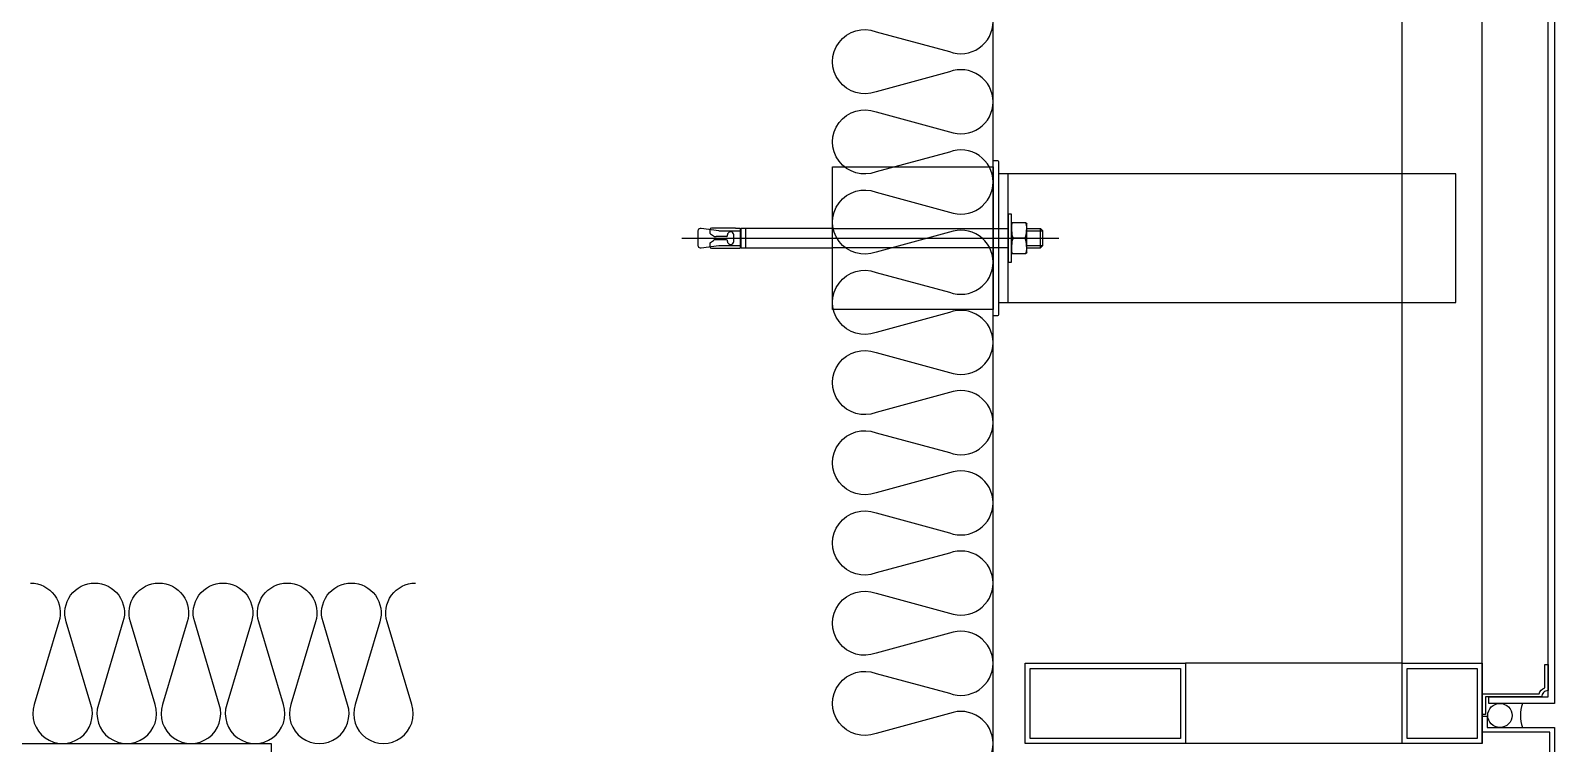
# Model space of a CAD drawing. Header units: millimetres. Extents: x 19868 to 801382, y -4805 to 85279.
# Drawn here: x 369288 to 370238, y 51179 to 51623 of the extents above; entities that cross this region are included whole.
import ezdxf

# ---------------------------------------------------------------- set-up
doc = ezdxf.new("R2010")
doc.units = ezdxf.units.MM
doc.header["$LTSCALE"] = 250
for name, color, linetype in [('0-Sheet', 7, 'Continuous'), ('A-ETC-8', 8, 'Continuous'), ('A-FIN', 6, 'Continuous'), ('ISL', 251, 'Continuous')]:
    doc.layers.add(name, color=color, linetype=linetype)

# ---------------------------------------------------------------- blocks, each defined once
blk = doc.blocks.new('A$Cae507117')
at = {"layer": 'A-ETC-8'}
for points in [[(-50, 0), (-50, -50), (0, -50), (0, 0)], [(-46.8, -3.2), (-46.8, -46.8), (-3.2, -46.8), (-3.2, -3.2)]]:
    blk.add_lwpolyline(points, close=True, dxfattribs=at)
blk = doc.blocks.new('A$C632c858f')
at = {"layer": 'A-ETC-8'}
blk.add_arc((-2.84, 0), 24.04, 341.82483, 18.17517, dxfattribs=at)
blk.add_ellipse((34.03, 0), major_axis=(7.59, 0), ratio=0.987937, dxfattribs=at)
blk = doc.blocks.new('너트 M12')
for p, q in [((-9, 0), (9, 0)), ((-9.5, -9), (-9.5, -0.5)), ((0, -8.27), (0, -1.23)), ((9.5, -0.5), (9.5, -9)), ((9, -9.5), (-9, -9.5))]:
    blk.add_line(p, q)
for centre, start, end in [((-9, -0.5), 90, 180), ((-9, -9), 180, 270), ((9, -0.5), 0, 90), ((9, -9), 270, 0)]:
    blk.add_arc(centre, 0.5, start, end)
at = {"extrusion": (0, 0, -1)}
for centre, major_axis, ratio, start_param, end_param in [((-4.75, -0.94), (-4.75, 0.31), 0.185359, -0.024388, 3.141593), ((4.75, -0.94), (4.75, 0.31), 0.185108, 3.141593, 6.30754), ((-4.75, -8.56), (4.75, 0.31), 0.187111, 0, 3.166211), ((4.75, -8.56), (-4.75, 0.31), 0.185991, 3.117121, 6.283185)]:
    blk.add_ellipse(centre, major_axis=major_axis, ratio=ratio, start_param=start_param, end_param=end_param, dxfattribs=at)
blk = doc.blocks.new('A$C5ebcaad0')
at = {"layer": 'A-ETC-8'}
for p, q in [((-449, -225), (-214, -225)), ((-439, -220.5), (-439, -229.5)), ((-437, -219), (-437.5, -219)), ((-426, -220.5), (-437, -219)), ((-431.57, -219.75), (-431.57, -221.46)), ((-431.12, -222.3), (-429.32, -223.5)), ((-431.12, -227.7), (-429.32, -226.5)), ((-415.57, -218.75), (-430.57, -218.75)), ((-421.07, -224), (-427.66, -224)), ((-421.07, -226), (-427.66, -226)), ((-426, -220.5), (-412, -220.5)), ((-420.57, -223.5), (-420.57, -223)), ((-420.57, -227), (-420.57, -226.5)), ((-416.57, -227), (-416.57, -223)), ((-415.57, -218.75), (-412.57, -218.75)), ((-412.57, -218.75), (-412.57, -231.25)), ((-412, -231), (-412, -219)), ((-409, -219), (-412, -219)), ((-409, -231), (-409, -219)), ((-355, -219), (-409, -219)), ((-355, -219), (-245.5, -219)), ((-234.02, -219), (-225.5, -219)), ((-234.02, -220.5), (-224, -220.5)), ((-225.5, -231), (-225.5, -219)), ((-224, -220.5), (-225.5, -219)), ((-224, -229.5), (-224, -220.5)), ((-437.5, -231), (-437, -231)), ((-437, -231), (-426, -229.5)), ((-431.57, -228.53), (-431.57, -230.25)), ((-430.57, -231.25), (-415.57, -231.25)), ((-426, -229.5), (-412, -229.5)), ((-415.57, -231.25), (-412.57, -231.25)), ((-412, -231), (-409, -231)), ((-409, -231), (-355, -231)), ((-245.5, -231), (-355, -231)), ((-234.17, -229.5), (-224, -229.5)), ((-234.04, -231), (-225.5, -231)), ((-224, -229.5), (-225.5, -231))]:
    blk.add_line(p, q, dxfattribs=at)
blk.add_lwpolyline([(-251.5, -177.5), (-251.5, -272.5, -0.414214), (-252.5, -273.5), (-255, -273.5), (-255, -176.5), (-252.5, -176.5, -0.414214)], format="xyb", close=True, dxfattribs=at)
for points in [[(-255, -180.5), (-255, -269.5), (-355, -269.5), (-355, -180.5)], [(33.5, -185), (-251.5, -185), (-251.5, -265), (33.5, -265)], [(-251.5, -265), (-245.5, -265), (-245.5, -185), (-251.5, -185)], [(-245.5, -210), (-245.5, -240), (-243.5, -240), (-243.5, -210)]]:
    blk.add_lwpolyline(points, close=True, dxfattribs=at)
for centre, radius, start, end in [((-437.5, -220.5), 1.5, 90, 180), ((-430.57, -219.75), 1, 90, 180), ((-430.57, -221.46), 1, 180, 236.30993), ((-430.57, -228.53), 1, 123.69007, 180), ((-427.66, -221), 3, 236.30993, 270), ((-427.66, -229), 3, 90, 123.69007), ((-421.07, -223.5), 0.5, 270, 0), ((-421.07, -226.5), 0.5, 0, 90), ((-418.57, -223), 2, 90, 180), ((-418.57, -227), 2, 180, 270), ((-418.57, -223), 2, 0, 90), ((-418.57, -227), 2, 270, 0), ((-437.5, -229.5), 1.5, 180, 270), ((-430.57, -230.25), 1, 180, 270)]:
    blk.add_arc(centre, radius, start, end, dxfattribs=at)
at = {"layer": 'A-ETC-8', "xscale": -1, "rotation": 90}
blk.add_blockref('너트 M12', (-243.5, -225), dxfattribs=at)
blk = doc.blocks.new('A$C74a2a393')
at = {"layer": 'A-ETC-8'}
for points in [[(-50, -100), (-50, 0), (0, 0), (0, -100)], [(-46.8, -96.8), (-46.8, -3.2), (-3.2, -3.2), (-3.2, -96.8)]]:
    blk.add_lwpolyline(points, close=True, dxfattribs=at)

msp = doc.modelspace()

# ---------------------------------------------------------------- linework, layer by layer
at = {"layer": '0-Sheet'}
msp.add_lwpolyline([(369958.21, 51141.93), (369958.21, 51151.93), (370235.21, 51151.93), (370235.21, 51185.93), (370193.21, 51185.93), (370193.21, 51195.93), (370196.21, 51195.93), (370196.21, 51195.93), (370196.21, 51188.93), (370238.21, 51188.93), (370238.21, 51148.93), (369961.21, 51148.93), (369961.21, 51141.93), (369961.21, 51141.93)], close=True, dxfattribs=at)
at = {"layer": 'A-ETC-8'}
for p, q in [((370143.21, 51178.93), (370143.21, 76146.73)), ((370193.21, 51178.93), (370193.21, 76146.73)), ((370143.21, 51228.93), (370008.21, 51228.93)), ((370143.21, 51178.93), (370008.21, 51178.93))]:
    msp.add_line(p, q, dxfattribs=at)
msp.add_lwpolyline([(370230.21, 51207.93), (370195.21, 51207.93), (370195.21, 51196.93), (370193.21, 51196.93), (370193.21, 51209.93), (370228.55, 51209.93, -0.226541), (370232.21, 51213.59), (370232.21, 51228.28), (370234.21, 51228.28), (370234.21, 51211.93, 0.414214)], format="xyb", close=True, dxfattribs=at)
at = {"layer": 'A-FIN'}
msp.add_lwpolyline([(370197.21, 52667.43), (370197.21, 52671.43), (370238.21, 52671.43), (370238.21, 51203.93), (370197.21, 51203.93), (370197.21, 51207.93), (370234.21, 51207.93), (370234.21, 52667.43), (370197.21, 52667.43)], close=True, dxfattribs=at)
at = {"layer": 'ISL'}
msp.add_line((369888.21, 50558.93), (369888.21, 76138.61), dxfattribs=at)
msp.add_lwpolyline([(348288.21, 51178.93), (349488.21, 51178.93), (349488.21, 52298.93), (359388.21, 52298.93), (359388.21, 51378.93), (360388.21, 51378.93), (360388.21, 52298.93), (364388.21, 52298.93), (364388.21, 51378.93), (365388.21, 51378.93), (365388.21, 52278.93), (369188.21, 52278.93), (369188.21, 51178.93), (369438.21, 51178.93), (369438.21, 50498.93), (369538.21, 50498.93)], dxfattribs=at)
for points in [[(369861.11, 51160.23, 0.524856), (369888.21, 51178.93, 0.524856), (369861.11, 51197.63), (369815.31, 51185.23, -1.449198), (369815.31, 51222.63), (369861.11, 51210.23, 0.524856), (369888.21, 51228.93, 0.524856), (369861.11, 51247.63), (369815.31, 51235.23, -1.449198), (369815.31, 51272.63), (369861.11, 51260.23, 0.524856), (369888.21, 51278.93, 0.524856), (369861.11, 51297.63), (369815.31, 51285.23, -1.449198), (369815.31, 51322.63), (369861.11, 51310.23, 0.524856), (369888.21, 51328.93, 0.524856), (369861.11, 51347.63), (369815.31, 51335.23, -1.449198), (369815.31, 51372.63), (369861.11, 51360.23, 0.524856), (369888.21, 51378.93, 0.524856), (369861.11, 51397.63), (369815.31, 51385.23, -1.449198), (369815.31, 51422.63), (369861.11, 51410.23, 0.524856), (369888.21, 51428.93, 0.524856), (369861.11, 51447.63), (369815.31, 51435.23, -1.449198), (369815.31, 51472.63), (369861.11, 51460.23, 0.524856), (369888.21, 51478.93, 0.524856), (369861.11, 51497.63), (369815.31, 51485.23, -1.449198), (369815.31, 51522.63), (369861.11, 51510.23, 0.524856), (369888.21, 51528.93, 0.524856), (369861.11, 51547.63), (369815.31, 51535.23, -1.449198), (369815.31, 51572.63), (369861.11, 51560.23, 0.524856), (369888.21, 51578.93, 0.524856), (369861.11, 51597.63), (369815.31, 51585.23, -1.449198), (369815.31, 51622.63), (369861.11, 51610.23, 0.524856), (369888.21, 51628.93, 0.524856)], [(369288.23, 51278.93, -0.509267), (369305.89, 51254.69), (369290.57, 51203.17, 1.372593), (369325.89, 51203.17), (369310.57, 51254.69, -0.509267), (369328.23, 51278.93, -0.509267), (369345.89, 51254.69), (369330.57, 51203.17, 1.372593), (369365.89, 51203.17), (369350.57, 51254.69, -0.509267), (369368.23, 51278.93, -0.509267), (369385.89, 51254.69), (369370.57, 51203.17, 1.372593), (369405.89, 51203.17), (369390.57, 51254.69, -0.509267), (369408.23, 51278.93, -0.509267), (369425.89, 51254.69), (369410.57, 51203.17, 1.372593), (369445.89, 51203.17), (369430.57, 51254.69, -0.509267), (369448.23, 51278.93, -0.509267), (369465.89, 51254.69), (369450.57, 51203.17, 1.372593), (369485.89, 51203.17), (369470.57, 51254.69, -0.509267), (369488.23, 51278.93, -0.509267), (369505.89, 51254.69), (369490.57, 51203.17, 1.372593), (369525.89, 51203.17), (369510.57, 51254.69, -0.509267), (369528.23, 51278.93)]]:
    msp.add_lwpolyline(points, format="xyb", dxfattribs=at)

# ---------------------------------------------------------------- block references
at = {"layer": 'A-ETC-8'}
msp.add_blockref('A$C5ebcaad0', (370143.21, 51718.93), dxfattribs=at)
for name, p, rotation in [('A$C74a2a393', (369908.21, 51228.93), 90), ('A$C632c858f', (370238.21, 51196.43), 180)]:
    msp.add_blockref(name, p, dxfattribs=dict(at, rotation=rotation))
at = {"layer": 'A-ETC-8', "xscale": -1}
msp.add_blockref('A$Cae507117', (370143.21, 51228.93), dxfattribs=at)

doc.saveas('drawing.dxf')
